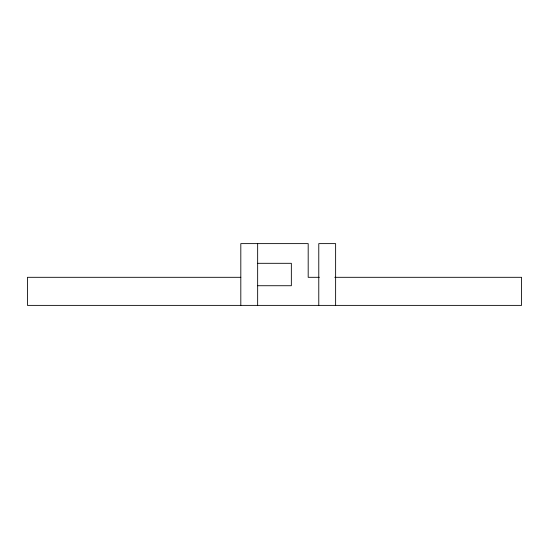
<?xml version="1.0" encoding="UTF-8"?>
<svg xmlns="http://www.w3.org/2000/svg" width="549" height="549" viewBox="0 0 549 549"><rect width="100%" height="100%" fill="white"/><g stroke="black" fill="none" stroke-linecap="round" stroke-linejoin="round"><path stroke-width="0.82" d="M257.653 263.307L291.347 263.307L291.347 285.727L257.653 285.727M240.812 277.307L27.45 277.307L27.45 305.381L521.55 305.381L521.55 277.307L334.753 277.307M319.326 277.307L308.188 277.307L308.188 243.619L240.812 243.619L240.812 305.381M335.624 305.381L335.624 243.619L318.777 243.619L318.777 305.381M257.653 243.619L257.653 305.381"/></g></svg>
